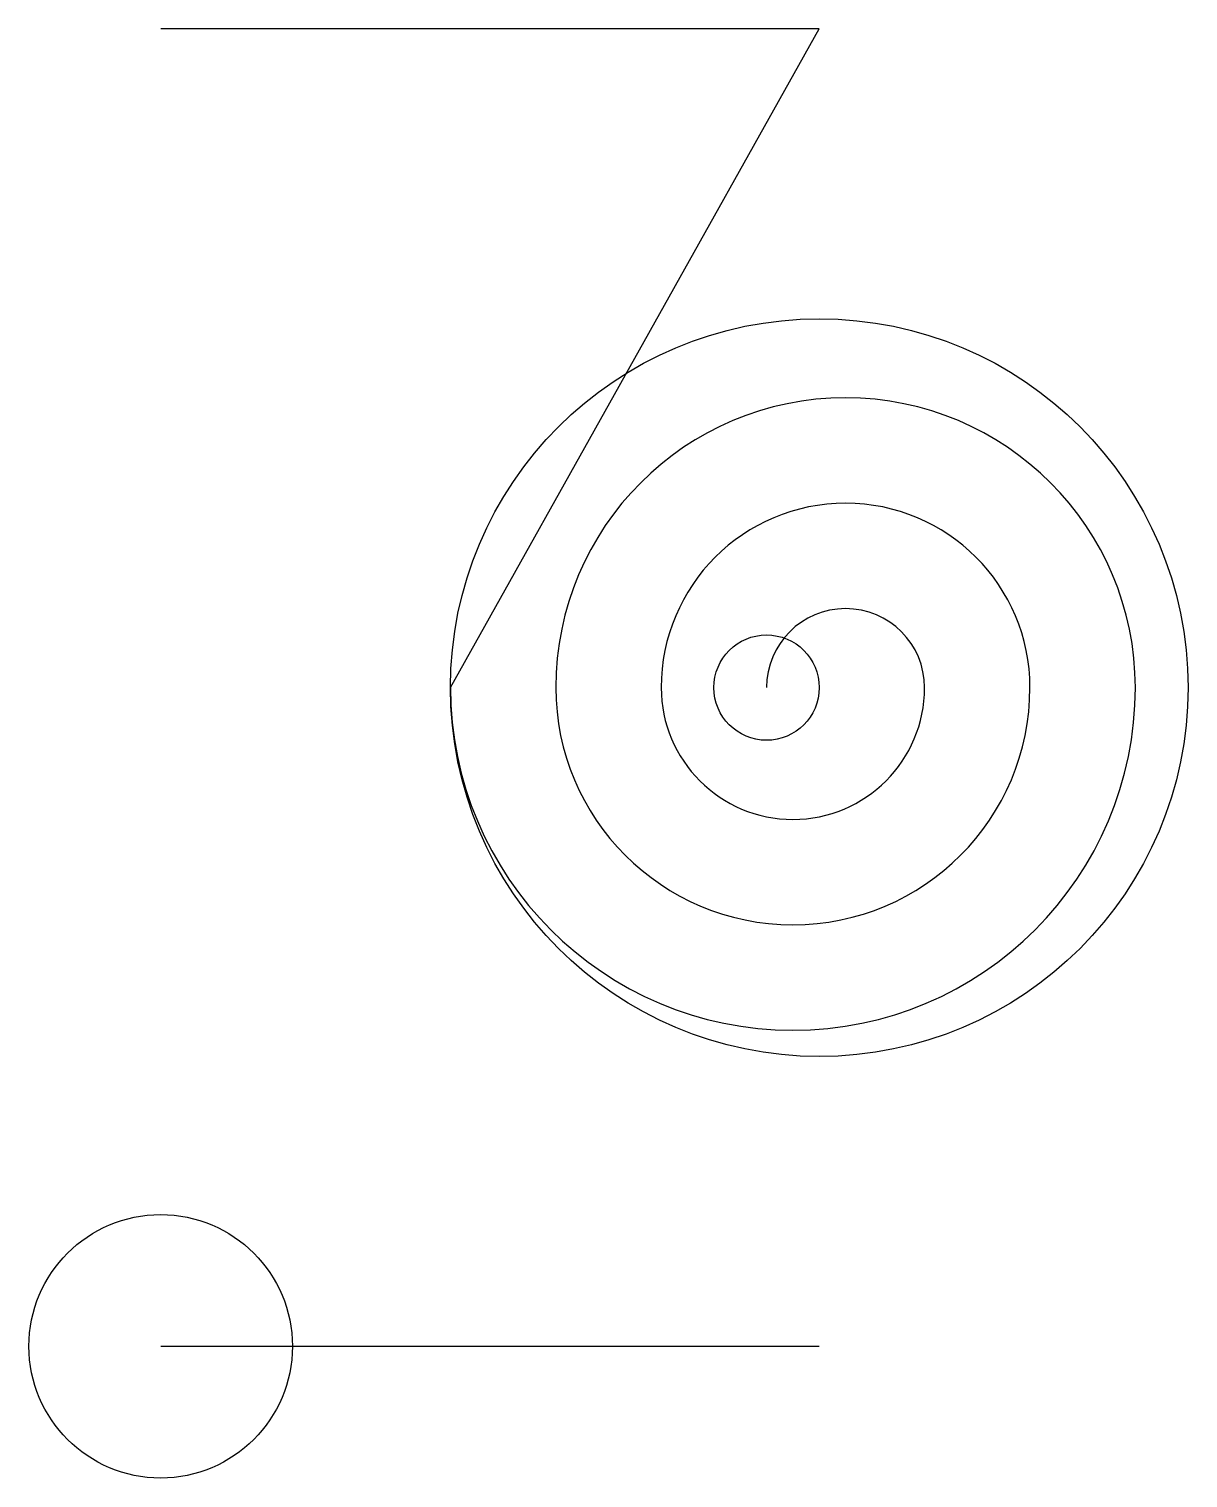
# Model space of a CAD drawing. Units: millimetres on the paper. Extents: x -122.4 to -78.4, y 18.9 to 73.9.
import ezdxf

# ---------------------------------------------------------------- set-up
doc = ezdxf.new("R2010")
doc.units = ezdxf.units.MM
for name, color, linetype in [('0-0_ORIGIN', 5, 'Continuous'), ('0-1_CAM_LINE', 7, 'Continuous'), ('0-5_START', 3, 'Continuous'), ('0-6_MOVE', 3, 'Continuous')]:
    doc.layers.add(name, color=color, linetype=linetype)

msp = doc.modelspace()

# ---------------------------------------------------------------- linework, layer by layer
at = {"layer": '0-0_ORIGIN'}
msp.add_circle((-117.411, 23.923), 5, dxfattribs=at)
at = {"layer": '0-1_CAM_LINE'}
msp.add_circle((-92.411, 48.923), 14, dxfattribs=at)
for centre, radius, start, end in [((-91.411, 48.923), 11, 0, 180), ((-91.411, 48.923), 7, 0, 180), ((-91.411, 48.923), 3, 0, 180), ((-93.411, 48.923), 13, 180, 0), ((-93.411, 48.923), 9, 180, 0), ((-93.411, 48.923), 5, 180, 0)]:
    msp.add_arc(centre, radius, start, end, dxfattribs=at)
at = {"layer": '0-5_START'}
msp.add_line((-117.411, 23.923), (-92.411, 23.923), dxfattribs=at)
msp.add_circle((-94.411, 48.923), 2, dxfattribs=at)
at = {"layer": '0-6_MOVE'}
msp.add_lwpolyline([(-106.411, 48.923), (-92.411, 73.923), (-117.411, 73.923)], dxfattribs=at)

doc.saveas('drawing.dxf')
